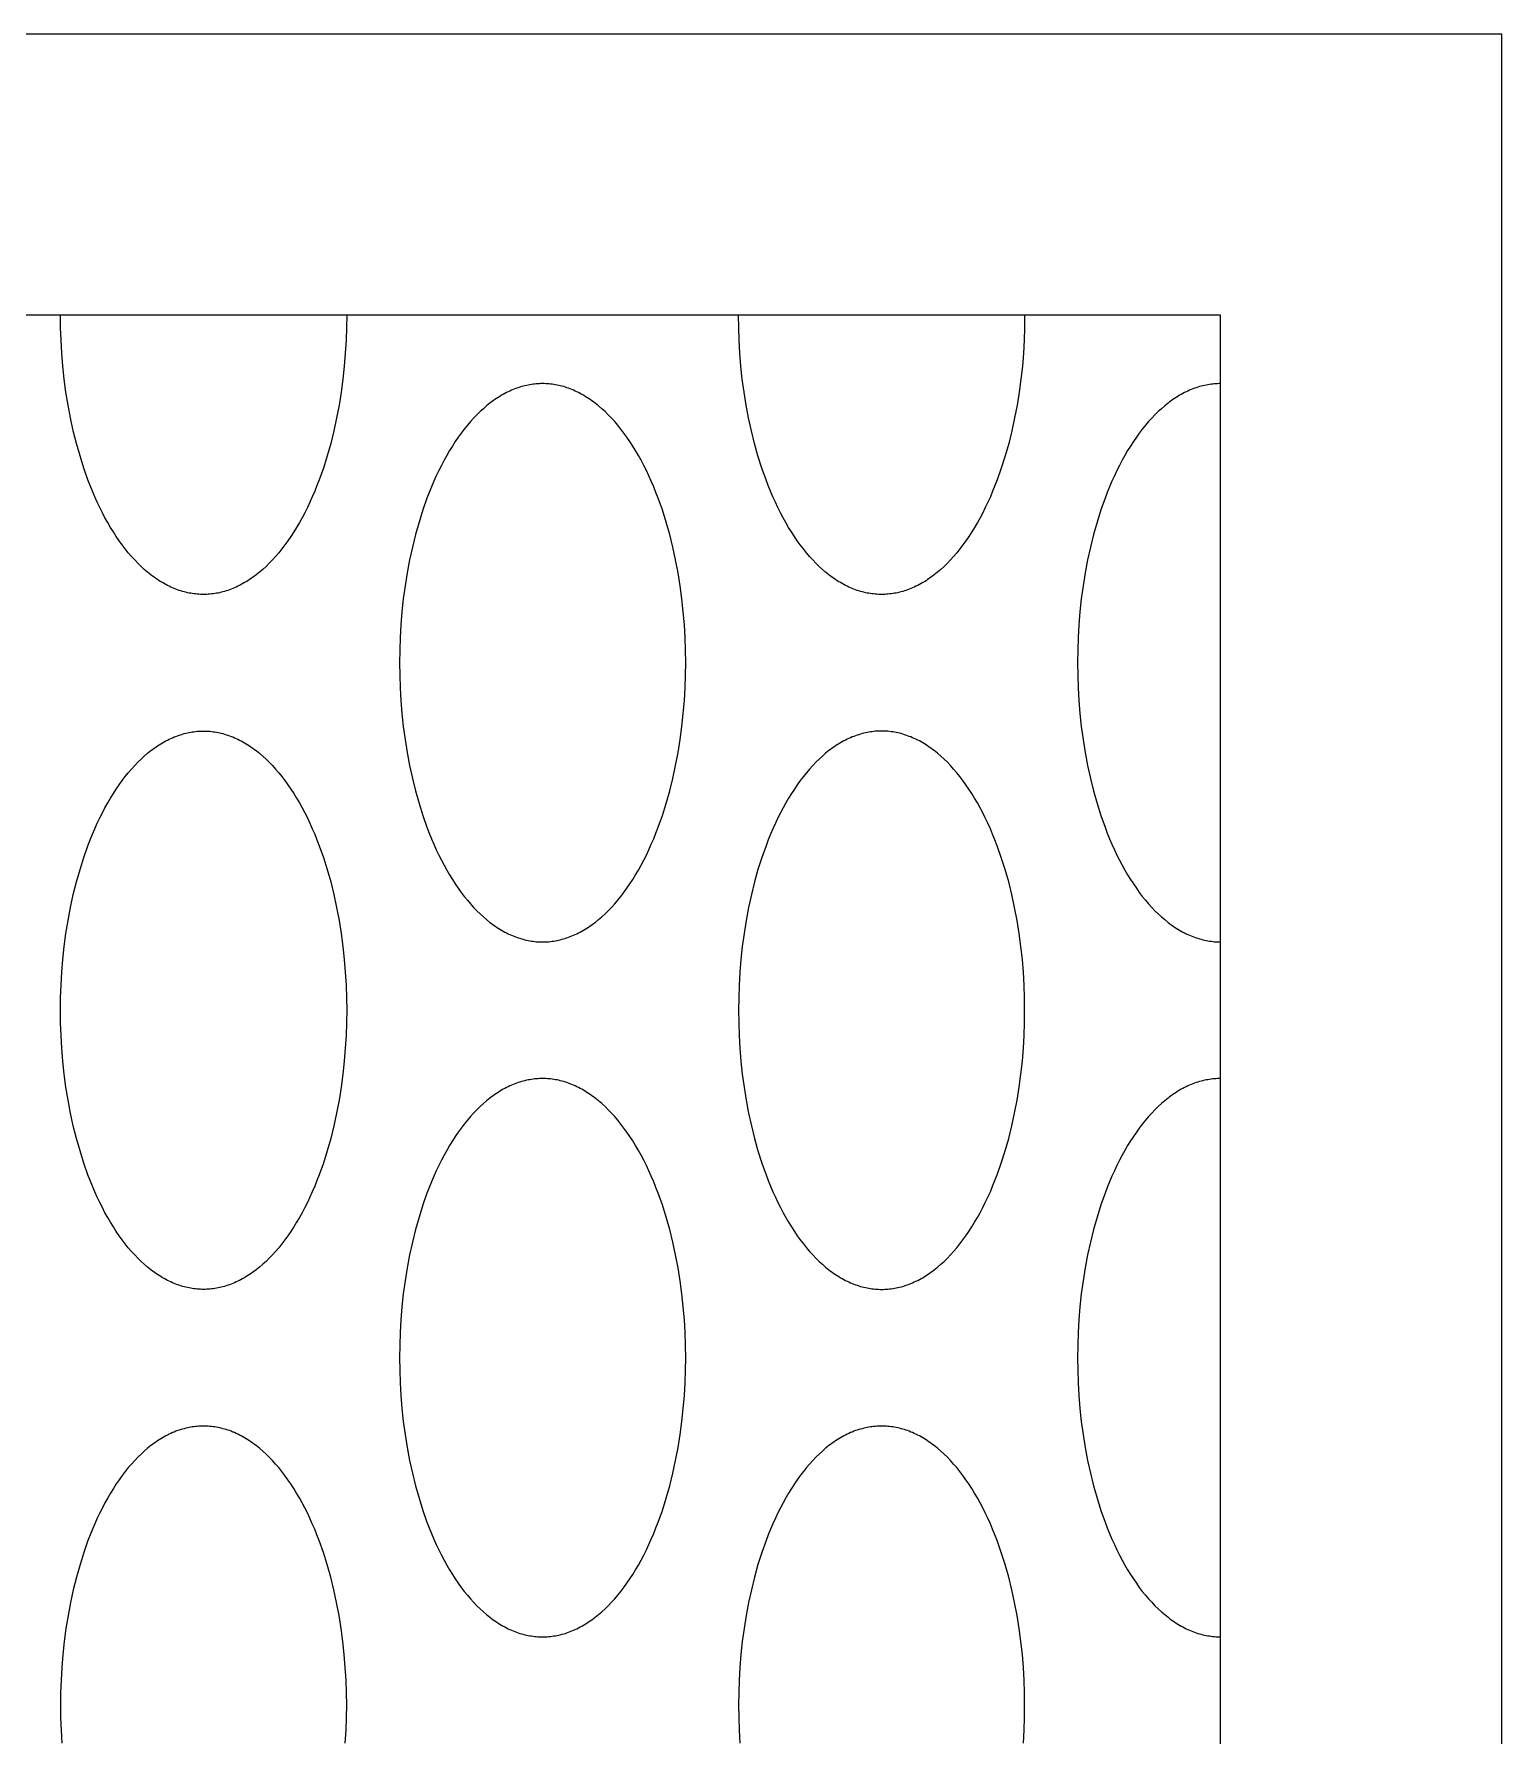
# Model space of a CAD drawing. Extents: x 958 to 1271, y 731 to 1450.
# Drawn here: x 1131 to 1271.4, y 1287.2 to 1450 of the extents above; entities that cross this region are included whole.
import ezdxf

# ---------------------------------------------------------------- set-up
doc = ezdxf.new("R2010")
doc.units = 0
doc.layers.add('LAYER_05', color=5, linetype='CONTINUOUS')

msp = doc.modelspace()

# ---------------------------------------------------------------- linework, layer by layer
at = {"layer": 'LAYER_05'}
for points in [[(958.2, 731.46), (1271.35, 731.46), (1271.35, 1449.98), (958.2, 1449.98)], [(985.1, 758.36), (1244.45, 758.36), (1244.45, 1423.08), (985.1, 1423.08)], [(1179.61, 1416.55), (1179.46, 1416.55), (1179.31, 1416.54), (1179.16, 1416.53), (1179, 1416.52), (1178.85, 1416.51), (1178.7, 1416.49), (1178.54, 1416.47), (1178.38, 1416.44), (1178.23, 1416.41), (1178.07, 1416.38), (1177.91, 1416.34), (1177.76, 1416.3), (1177.6, 1416.26), (1177.44, 1416.21), (1177.28, 1416.16), (1177.12, 1416.1), (1176.97, 1416.04), (1176.81, 1415.98), (1176.65, 1415.91), (1176.49, 1415.84), (1176.33, 1415.77), (1176.17, 1415.69), (1176.01, 1415.61), (1175.85, 1415.52), (1175.69, 1415.43), (1175.53, 1415.33), (1175.37, 1415.23), (1175.21, 1415.13), (1175.05, 1415.02), (1174.89, 1414.91), (1174.74, 1414.79), (1174.58, 1414.67), (1174.26, 1414.42), (1173.95, 1414.15), (1173.64, 1413.87), (1173.33, 1413.57), (1173.02, 1413.25), (1172.72, 1412.91), (1172.42, 1412.56), (1172.13, 1412.2), (1171.84, 1411.82), (1171.55, 1411.42), (1171.27, 1411.01), (1170.99, 1410.58), (1170.72, 1410.14), (1170.45, 1409.68), (1170.19, 1409.21), (1169.94, 1408.73), (1169.69, 1408.23), (1169.45, 1407.73), (1169.22, 1407.21), (1168.99, 1406.68), (1168.77, 1406.14), (1168.56, 1405.59), (1168.16, 1404.46), (1167.8, 1403.3), (1167.46, 1402.11), (1167.16, 1400.9), (1166.89, 1399.68), (1166.66, 1398.44), (1166.46, 1397.2), (1166.29, 1395.95), (1166.16, 1394.71), (1166.06, 1393.47), (1165.99, 1392.25), (1165.95, 1391.04), (1165.93, 1389.85), (1165.95, 1388.66), (1165.99, 1387.45), (1166.06, 1386.23), (1166.16, 1384.99), (1166.29, 1383.75), (1166.46, 1382.5), (1166.66, 1381.26), (1166.89, 1380.02), (1167.16, 1378.79), (1167.46, 1377.59), (1167.8, 1376.4), (1168.16, 1375.24), (1168.56, 1374.11), (1168.77, 1373.56), (1168.99, 1373.02), (1169.22, 1372.49), (1169.45, 1371.97), (1169.69, 1371.46), (1169.94, 1370.97), (1170.19, 1370.49), (1170.45, 1370.02), (1170.72, 1369.56), (1170.99, 1369.12), (1171.27, 1368.69), (1171.55, 1368.28), (1171.84, 1367.88), (1172.13, 1367.5), (1172.42, 1367.13), (1172.72, 1366.78), (1173.02, 1366.45), (1173.33, 1366.13), (1173.64, 1365.83), (1173.95, 1365.54), (1174.26, 1365.28), (1174.58, 1365.02), (1174.74, 1364.9), (1174.89, 1364.79), (1175.05, 1364.68), (1175.21, 1364.57), (1175.37, 1364.46), (1175.53, 1364.37), (1175.69, 1364.27), (1175.85, 1364.18), (1176.01, 1364.09), (1176.17, 1364.01), (1176.33, 1363.93), (1176.49, 1363.85), (1176.65, 1363.78), (1176.81, 1363.72), (1176.97, 1363.65), (1177.12, 1363.59), (1177.28, 1363.54), (1177.44, 1363.49), (1177.6, 1363.44), (1177.76, 1363.4), (1177.91, 1363.36), (1178.07, 1363.32), (1178.23, 1363.29), (1178.38, 1363.26), (1178.54, 1363.23), (1178.7, 1363.21), (1178.85, 1363.19), (1179, 1363.17), (1179.16, 1363.16), (1179.31, 1363.15), (1179.46, 1363.15), (1179.61, 1363.15), (1179.77, 1363.15), (1179.92, 1363.15), (1180.07, 1363.16), (1180.22, 1363.17), (1180.38, 1363.19), (1180.53, 1363.21), (1180.69, 1363.23), (1180.84, 1363.26), (1181, 1363.29), (1181.16, 1363.32), (1181.31, 1363.36), (1181.47, 1363.4), (1181.63, 1363.44), (1181.79, 1363.49), (1181.94, 1363.54), (1182.1, 1363.59), (1182.26, 1363.65), (1182.42, 1363.72), (1182.58, 1363.78), (1182.74, 1363.85), (1182.9, 1363.93), (1183.06, 1364.01), (1183.22, 1364.09), (1183.38, 1364.18), (1183.54, 1364.27), (1183.7, 1364.37), (1183.86, 1364.46), (1184.02, 1364.57), (1184.17, 1364.68), (1184.33, 1364.79), (1184.49, 1364.9), (1184.65, 1365.02), (1184.96, 1365.28), (1185.28, 1365.54), (1185.59, 1365.83), (1185.9, 1366.13), (1186.2, 1366.45), (1186.51, 1366.78), (1186.81, 1367.13), (1187.1, 1367.5), (1187.39, 1367.88), (1187.68, 1368.28), (1187.96, 1368.69), (1188.24, 1369.12), (1188.51, 1369.56), (1188.77, 1370.02), (1189.03, 1370.49), (1189.29, 1370.97), (1189.54, 1371.46), (1189.78, 1371.97), (1190.01, 1372.49), (1190.24, 1373.02), (1190.45, 1373.56), (1190.67, 1374.11), (1191.07, 1375.24), (1191.43, 1376.4), (1191.77, 1377.59), (1192.07, 1378.79), (1192.33, 1380.02), (1192.57, 1381.26), (1192.77, 1382.5), (1192.93, 1383.75), (1193.07, 1384.99), (1193.17, 1386.23), (1193.24, 1387.45), (1193.28, 1388.66), (1193.3, 1389.85), (1193.28, 1391.04), (1193.24, 1392.25), (1193.17, 1393.47), (1193.07, 1394.71), (1192.93, 1395.95), (1192.77, 1397.2), (1192.57, 1398.44), (1192.33, 1399.68), (1192.07, 1400.9), (1191.77, 1402.11), (1191.43, 1403.3), (1191.07, 1404.46), (1190.67, 1405.59), (1190.45, 1406.14), (1190.24, 1406.68), (1190.01, 1407.21), (1189.78, 1407.73), (1189.54, 1408.23), (1189.29, 1408.73), (1189.03, 1409.21), (1188.77, 1409.68), (1188.51, 1410.14), (1188.24, 1410.58), (1187.96, 1411.01), (1187.68, 1411.42), (1187.39, 1411.82), (1187.1, 1412.2), (1186.81, 1412.56), (1186.51, 1412.91), (1186.2, 1413.25), (1185.9, 1413.57), (1185.59, 1413.87), (1185.28, 1414.15), (1184.96, 1414.42), (1184.65, 1414.67), (1184.49, 1414.79), (1184.33, 1414.91), (1184.17, 1415.02), (1184.02, 1415.13), (1183.86, 1415.23), (1183.7, 1415.33), (1183.54, 1415.43), (1183.38, 1415.52), (1183.22, 1415.61), (1183.06, 1415.69), (1182.9, 1415.77), (1182.74, 1415.84), (1182.58, 1415.91), (1182.42, 1415.98), (1182.26, 1416.04), (1182.1, 1416.1), (1181.94, 1416.16), (1181.79, 1416.21), (1181.63, 1416.26), (1181.47, 1416.3), (1181.31, 1416.34), (1181.16, 1416.38), (1181, 1416.41), (1180.84, 1416.44), (1180.69, 1416.47), (1180.53, 1416.49), (1180.38, 1416.51), (1180.22, 1416.52), (1180.07, 1416.53), (1179.92, 1416.54), (1179.77, 1416.55)], [(1133.51, 1356.61), (1133.53, 1357.8), (1133.57, 1359.01), (1133.64, 1360.24), (1133.74, 1361.47), (1133.88, 1362.71), (1134.04, 1363.96), (1134.24, 1365.2), (1134.47, 1366.44), (1134.74, 1367.67), (1135.04, 1368.88), (1135.38, 1370.06), (1135.74, 1371.22), (1136.14, 1372.35), (1136.35, 1372.9), (1136.57, 1373.44), (1136.8, 1373.97), (1137.03, 1374.49), (1137.27, 1375), (1137.52, 1375.49), (1137.77, 1375.98), (1138.03, 1376.44), (1138.3, 1376.9), (1138.57, 1377.34), (1138.85, 1377.77), (1139.13, 1378.18), (1139.42, 1378.58), (1139.71, 1378.96), (1140, 1379.33), (1140.3, 1379.68), (1140.61, 1380.01), (1140.91, 1380.33), (1141.22, 1380.63), (1141.53, 1380.92), (1141.84, 1381.19), (1142.16, 1381.44), (1142.32, 1381.56), (1142.48, 1381.67), (1142.63, 1381.79), (1142.79, 1381.89), (1142.95, 1382), (1143.11, 1382.1), (1143.27, 1382.19), (1143.43, 1382.28), (1143.59, 1382.37), (1143.75, 1382.45), (1143.91, 1382.53), (1144.07, 1382.61), (1144.23, 1382.68), (1144.39, 1382.75), (1144.55, 1382.81), (1144.71, 1382.87), (1144.86, 1382.92), (1145.02, 1382.97), (1145.18, 1383.02), (1145.34, 1383.07), (1145.5, 1383.11), (1145.65, 1383.14), (1145.81, 1383.18), (1145.97, 1383.21), (1146.12, 1383.23), (1146.28, 1383.25), (1146.43, 1383.27), (1146.59, 1383.29), (1146.74, 1383.3), (1146.89, 1383.31), (1147.04, 1383.31), (1147.2, 1383.31), (1147.35, 1383.31), (1147.5, 1383.31), (1147.65, 1383.3), (1147.81, 1383.29), (1147.96, 1383.27), (1148.11, 1383.25), (1148.27, 1383.23), (1148.42, 1383.21), (1148.58, 1383.18), (1148.74, 1383.14), (1148.89, 1383.11), (1149.05, 1383.07), (1149.21, 1383.02), (1149.37, 1382.97), (1149.53, 1382.92), (1149.68, 1382.87), (1149.84, 1382.81), (1150, 1382.75), (1150.16, 1382.68), (1150.32, 1382.61), (1150.48, 1382.53), (1150.64, 1382.45), (1150.8, 1382.37), (1150.96, 1382.28), (1151.12, 1382.19), (1151.28, 1382.1), (1151.44, 1382), (1151.6, 1381.89), (1151.76, 1381.79), (1151.91, 1381.67), (1152.07, 1381.56), (1152.23, 1381.44), (1152.55, 1381.19), (1152.86, 1380.92), (1153.17, 1380.63), (1153.48, 1380.33), (1153.78, 1380.01), (1154.09, 1379.68), (1154.39, 1379.33), (1154.68, 1378.96), (1154.97, 1378.58), (1155.26, 1378.18), (1155.54, 1377.77), (1155.82, 1377.34), (1156.09, 1376.9), (1156.36, 1376.44), (1156.62, 1375.98), (1156.87, 1375.49), (1157.12, 1375), (1157.36, 1374.49), (1157.59, 1373.97), (1157.82, 1373.44), (1158.04, 1372.9), (1158.25, 1372.35), (1158.65, 1371.22), (1159.01, 1370.06), (1159.35, 1368.88), (1159.65, 1367.67), (1159.92, 1366.44), (1160.15, 1365.2), (1160.35, 1363.96), (1160.51, 1362.71), (1160.65, 1361.47), (1160.75, 1360.24), (1160.82, 1359.01), (1160.86, 1357.8), (1160.88, 1356.61), (1160.86, 1355.42), (1160.82, 1354.21), (1160.75, 1352.99), (1160.65, 1351.75), (1160.51, 1350.51), (1160.35, 1349.27), (1160.15, 1348.02), (1159.92, 1346.78), (1159.65, 1345.56), (1159.35, 1344.35), (1159.01, 1343.16), (1158.65, 1342), (1158.25, 1340.87), (1158.04, 1340.32), (1157.82, 1339.78), (1157.59, 1339.25), (1157.36, 1338.73), (1157.12, 1338.23), (1156.87, 1337.73), (1156.62, 1337.25), (1156.36, 1336.78), (1156.09, 1336.33), (1155.82, 1335.88), (1155.54, 1335.46), (1155.26, 1335.04), (1154.97, 1334.65), (1154.68, 1334.26), (1154.39, 1333.9), (1154.09, 1333.55), (1153.78, 1333.21), (1153.48, 1332.9), (1153.17, 1332.59), (1152.86, 1332.31), (1152.55, 1332.04), (1152.23, 1331.79), (1152.07, 1331.67), (1151.91, 1331.55), (1151.76, 1331.44), (1151.6, 1331.33), (1151.44, 1331.23), (1151.28, 1331.13), (1151.12, 1331.03), (1150.96, 1330.94), (1150.8, 1330.86), (1150.64, 1330.77), (1150.48, 1330.69), (1150.32, 1330.62), (1150.16, 1330.55), (1150, 1330.48), (1149.84, 1330.42), (1149.68, 1330.36), (1149.53, 1330.3), (1149.37, 1330.25), (1149.21, 1330.2), (1149.05, 1330.16), (1148.89, 1330.12), (1148.74, 1330.08), (1148.58, 1330.05), (1148.42, 1330.02), (1148.27, 1329.99), (1148.11, 1329.97), (1147.96, 1329.95), (1147.81, 1329.94), (1147.65, 1329.93), (1147.5, 1329.92), (1147.35, 1329.91), (1147.2, 1329.91), (1147.04, 1329.91), (1146.89, 1329.92), (1146.74, 1329.93), (1146.59, 1329.94), (1146.43, 1329.95), (1146.28, 1329.97), (1146.12, 1329.99), (1145.97, 1330.02), (1145.81, 1330.05), (1145.65, 1330.08), (1145.5, 1330.12), (1145.34, 1330.16), (1145.18, 1330.2), (1145.02, 1330.25), (1144.86, 1330.3), (1144.71, 1330.36), (1144.55, 1330.42), (1144.39, 1330.48), (1144.23, 1330.55), (1144.07, 1330.62), (1143.91, 1330.69), (1143.75, 1330.77), (1143.59, 1330.86), (1143.43, 1330.94), (1143.27, 1331.03), (1143.11, 1331.13), (1142.95, 1331.23), (1142.79, 1331.33), (1142.63, 1331.44), (1142.48, 1331.55), (1142.32, 1331.67), (1142.16, 1331.79), (1141.84, 1332.04), (1141.53, 1332.31), (1141.22, 1332.59), (1140.91, 1332.9), (1140.61, 1333.21), (1140.3, 1333.55), (1140, 1333.9), (1139.71, 1334.26), (1139.42, 1334.65), (1139.13, 1335.04), (1138.85, 1335.46), (1138.57, 1335.88), (1138.3, 1336.33), (1138.03, 1336.78), (1137.77, 1337.25), (1137.52, 1337.73), (1137.27, 1338.23), (1137.03, 1338.73), (1136.8, 1339.25), (1136.57, 1339.78), (1136.35, 1340.32), (1136.14, 1340.87), (1135.74, 1342), (1135.38, 1343.16), (1135.04, 1344.35), (1134.74, 1345.56), (1134.47, 1346.78), (1134.24, 1348.02), (1134.04, 1349.27), (1133.88, 1350.51), (1133.74, 1351.75), (1133.64, 1352.99), (1133.57, 1354.21), (1133.53, 1355.42)], [(1225.71, 1356.61), (1225.7, 1357.8), (1225.66, 1359.01), (1225.59, 1360.24), (1225.49, 1361.47), (1225.35, 1362.71), (1225.19, 1363.96), (1224.99, 1365.2), (1224.75, 1366.44), (1224.49, 1367.67), (1224.19, 1368.88), (1223.85, 1370.06), (1223.48, 1371.22), (1223.08, 1372.35), (1222.87, 1372.9), (1222.65, 1373.44), (1222.43, 1373.97), (1222.19, 1374.49), (1221.95, 1375), (1221.71, 1375.49), (1221.45, 1375.98), (1221.19, 1376.44), (1220.93, 1376.9), (1220.66, 1377.34), (1220.38, 1377.77), (1220.1, 1378.18), (1219.81, 1378.58), (1219.52, 1378.96), (1219.22, 1379.33), (1218.92, 1379.68), (1218.62, 1380.01), (1218.32, 1380.33), (1218.01, 1380.63), (1217.7, 1380.92), (1217.38, 1381.19), (1217.07, 1381.44), (1216.91, 1381.56), (1216.75, 1381.67), (1216.59, 1381.79), (1216.43, 1381.89), (1216.28, 1382), (1216.12, 1382.1), (1215.96, 1382.19), (1215.8, 1382.28), (1215.64, 1382.37), (1215.48, 1382.45), (1215.32, 1382.53), (1215.16, 1382.61), (1215, 1382.68), (1214.84, 1382.75), (1214.68, 1382.81), (1214.52, 1382.87), (1214.36, 1382.92), (1214.21, 1382.97), (1214.05, 1383.02), (1213.89, 1383.07), (1213.73, 1383.11), (1213.57, 1383.14), (1213.42, 1383.18), (1213.26, 1383.21), (1213.11, 1383.23), (1212.95, 1383.25), (1212.8, 1383.27), (1212.64, 1383.29), (1212.49, 1383.3), (1212.34, 1383.31), (1212.18, 1383.31), (1212.03, 1383.31), (1211.88, 1383.31), (1211.73, 1383.31), (1211.58, 1383.3), (1211.42, 1383.29), (1211.27, 1383.27), (1211.11, 1383.25), (1210.96, 1383.23), (1210.8, 1383.21), (1210.65, 1383.18), (1210.49, 1383.14), (1210.33, 1383.11), (1210.18, 1383.07), (1210.02, 1383.02), (1209.86, 1382.97), (1209.7, 1382.92), (1209.54, 1382.87), (1209.38, 1382.81), (1209.23, 1382.75), (1209.07, 1382.68), (1208.91, 1382.61), (1208.75, 1382.53), (1208.59, 1382.45), (1208.43, 1382.37), (1208.27, 1382.28), (1208.11, 1382.19), (1207.95, 1382.1), (1207.79, 1382), (1207.63, 1381.89), (1207.47, 1381.79), (1207.31, 1381.67), (1207.15, 1381.56), (1207, 1381.44), (1206.68, 1381.19), (1206.37, 1380.92), (1206.06, 1380.63), (1205.75, 1380.33), (1205.44, 1380.01), (1205.14, 1379.68), (1204.84, 1379.33), (1204.55, 1378.96), (1204.26, 1378.58), (1203.97, 1378.18), (1203.69, 1377.77), (1203.41, 1377.34), (1203.14, 1376.9), (1202.87, 1376.44), (1202.61, 1375.98), (1202.36, 1375.49), (1202.11, 1375), (1201.87, 1374.49), (1201.64, 1373.97), (1201.41, 1373.44), (1201.19, 1372.9), (1200.98, 1372.35), (1200.58, 1371.22), (1200.21, 1370.06), (1199.88, 1368.88), (1199.58, 1367.67), (1199.31, 1366.44), (1199.08, 1365.2), (1198.88, 1363.96), (1198.71, 1362.71), (1198.58, 1361.47), (1198.48, 1360.24), (1198.41, 1359.01), (1198.37, 1357.8), (1198.35, 1356.61), (1198.37, 1355.42), (1198.41, 1354.21), (1198.48, 1352.99), (1198.58, 1351.75), (1198.71, 1350.51), (1198.88, 1349.27), (1199.08, 1348.02), (1199.31, 1346.78), (1199.58, 1345.56), (1199.88, 1344.35), (1200.21, 1343.16), (1200.58, 1342), (1200.98, 1340.87), (1201.19, 1340.32), (1201.41, 1339.78), (1201.64, 1339.25), (1201.87, 1338.73), (1202.11, 1338.23), (1202.36, 1337.73), (1202.61, 1337.25), (1202.87, 1336.78), (1203.14, 1336.33), (1203.41, 1335.88), (1203.69, 1335.46), (1203.97, 1335.04), (1204.26, 1334.65), (1204.55, 1334.26), (1204.84, 1333.9), (1205.14, 1333.55), (1205.44, 1333.21), (1205.75, 1332.9), (1206.06, 1332.59), (1206.37, 1332.31), (1206.68, 1332.04), (1207, 1331.79), (1207.15, 1331.67), (1207.31, 1331.55), (1207.47, 1331.44), (1207.63, 1331.33), (1207.79, 1331.23), (1207.95, 1331.13), (1208.11, 1331.03), (1208.27, 1330.94), (1208.43, 1330.86), (1208.59, 1330.77), (1208.75, 1330.69), (1208.91, 1330.62), (1209.07, 1330.55), (1209.23, 1330.48), (1209.38, 1330.42), (1209.54, 1330.36), (1209.7, 1330.3), (1209.86, 1330.25), (1210.02, 1330.2), (1210.18, 1330.16), (1210.33, 1330.12), (1210.49, 1330.08), (1210.65, 1330.05), (1210.8, 1330.02), (1210.96, 1329.99), (1211.11, 1329.97), (1211.27, 1329.95), (1211.42, 1329.94), (1211.58, 1329.93), (1211.73, 1329.92), (1211.88, 1329.91), (1212.03, 1329.91), (1212.18, 1329.91), (1212.34, 1329.92), (1212.49, 1329.93), (1212.64, 1329.94), (1212.8, 1329.95), (1212.95, 1329.97), (1213.11, 1329.99), (1213.26, 1330.02), (1213.42, 1330.05), (1213.57, 1330.08), (1213.73, 1330.12), (1213.89, 1330.16), (1214.05, 1330.2), (1214.21, 1330.25), (1214.36, 1330.3), (1214.52, 1330.36), (1214.68, 1330.42), (1214.84, 1330.48), (1215, 1330.55), (1215.16, 1330.62), (1215.32, 1330.69), (1215.48, 1330.77), (1215.64, 1330.86), (1215.8, 1330.94), (1215.96, 1331.03), (1216.12, 1331.13), (1216.28, 1331.23), (1216.43, 1331.33), (1216.59, 1331.44), (1216.75, 1331.55), (1216.91, 1331.67), (1217.07, 1331.79), (1217.38, 1332.04), (1217.7, 1332.31), (1218.01, 1332.59), (1218.32, 1332.9), (1218.62, 1333.21), (1218.92, 1333.55), (1219.22, 1333.9), (1219.52, 1334.26), (1219.81, 1334.65), (1220.1, 1335.04), (1220.38, 1335.46), (1220.66, 1335.88), (1220.93, 1336.33), (1221.19, 1336.78), (1221.45, 1337.25), (1221.71, 1337.73), (1221.95, 1338.23), (1222.19, 1338.73), (1222.43, 1339.25), (1222.65, 1339.78), (1222.87, 1340.32), (1223.08, 1340.87), (1223.48, 1342), (1223.85, 1343.16), (1224.19, 1344.35), (1224.49, 1345.56), (1224.75, 1346.78), (1224.99, 1348.02), (1225.19, 1349.27), (1225.35, 1350.51), (1225.49, 1351.75), (1225.59, 1352.99), (1225.66, 1354.21), (1225.7, 1355.42)], [(1179.61, 1350.08), (1179.46, 1350.08), (1179.31, 1350.07), (1179.16, 1350.06), (1179, 1350.05), (1178.85, 1350.04), (1178.7, 1350.02), (1178.54, 1349.99), (1178.38, 1349.97), (1178.23, 1349.94), (1178.07, 1349.91), (1177.91, 1349.87), (1177.76, 1349.83), (1177.6, 1349.79), (1177.44, 1349.74), (1177.28, 1349.69), (1177.12, 1349.63), (1176.97, 1349.57), (1176.81, 1349.51), (1176.65, 1349.44), (1176.49, 1349.37), (1176.33, 1349.3), (1176.17, 1349.22), (1176.01, 1349.13), (1175.85, 1349.05), (1175.69, 1348.96), (1175.53, 1348.86), (1175.37, 1348.76), (1175.21, 1348.66), (1175.05, 1348.55), (1174.89, 1348.44), (1174.74, 1348.32), (1174.58, 1348.2), (1174.26, 1347.95), (1173.95, 1347.68), (1173.64, 1347.4), (1173.33, 1347.09), (1173.02, 1346.78), (1172.72, 1346.44), (1172.42, 1346.09), (1172.13, 1345.73), (1171.84, 1345.34), (1171.55, 1344.95), (1171.27, 1344.53), (1170.99, 1344.11), (1170.72, 1343.66), (1170.45, 1343.21), (1170.19, 1342.74), (1169.94, 1342.26), (1169.69, 1341.76), (1169.45, 1341.25), (1169.22, 1340.74), (1168.99, 1340.21), (1168.77, 1339.67), (1168.56, 1339.12), (1168.16, 1337.99), (1167.8, 1336.83), (1167.46, 1335.64), (1167.16, 1334.43), (1166.89, 1333.21), (1166.66, 1331.97), (1166.46, 1330.72), (1166.29, 1329.48), (1166.16, 1328.24), (1166.06, 1327), (1165.99, 1325.78), (1165.95, 1324.57), (1165.93, 1323.38), (1165.95, 1322.19), (1165.99, 1320.98), (1166.06, 1319.75), (1166.16, 1318.52), (1166.29, 1317.28), (1166.46, 1316.03), (1166.66, 1314.79), (1166.89, 1313.55), (1167.16, 1312.32), (1167.46, 1311.11), (1167.8, 1309.93), (1168.16, 1308.77), (1168.56, 1307.64), (1168.77, 1307.09), (1168.99, 1306.55), (1169.22, 1306.02), (1169.45, 1305.5), (1169.69, 1304.99), (1169.94, 1304.5), (1170.19, 1304.01), (1170.45, 1303.55), (1170.72, 1303.09), (1170.99, 1302.65), (1171.27, 1302.22), (1171.55, 1301.81), (1171.84, 1301.41), (1172.13, 1301.03), (1172.42, 1300.66), (1172.72, 1300.31), (1173.02, 1299.98), (1173.33, 1299.66), (1173.64, 1299.36), (1173.95, 1299.07), (1174.26, 1298.8), (1174.58, 1298.55), (1174.74, 1298.43), (1174.89, 1298.32), (1175.05, 1298.2), (1175.21, 1298.1), (1175.37, 1297.99), (1175.53, 1297.89), (1175.69, 1297.8), (1175.85, 1297.71), (1176.01, 1297.62), (1176.17, 1297.54), (1176.33, 1297.46), (1176.49, 1297.38), (1176.65, 1297.31), (1176.81, 1297.24), (1176.97, 1297.18), (1177.12, 1297.12), (1177.28, 1297.07), (1177.44, 1297.01), (1177.6, 1296.97), (1177.76, 1296.92), (1177.91, 1296.88), (1178.07, 1296.85), (1178.23, 1296.81), (1178.38, 1296.78), (1178.54, 1296.76), (1178.7, 1296.74), (1178.85, 1296.72), (1179, 1296.7), (1179.16, 1296.69), (1179.31, 1296.68), (1179.46, 1296.68), (1179.61, 1296.68), (1179.77, 1296.68), (1179.92, 1296.68), (1180.07, 1296.69), (1180.22, 1296.7), (1180.38, 1296.72), (1180.53, 1296.74), (1180.69, 1296.76), (1180.84, 1296.78), (1181, 1296.81), (1181.16, 1296.85), (1181.31, 1296.88), (1181.47, 1296.92), (1181.63, 1296.97), (1181.79, 1297.01), (1181.94, 1297.07), (1182.1, 1297.12), (1182.26, 1297.18), (1182.42, 1297.24), (1182.58, 1297.31), (1182.74, 1297.38), (1182.9, 1297.46), (1183.06, 1297.54), (1183.22, 1297.62), (1183.38, 1297.71), (1183.54, 1297.8), (1183.7, 1297.89), (1183.86, 1297.99), (1184.02, 1298.1), (1184.17, 1298.2), (1184.33, 1298.32), (1184.49, 1298.43), (1184.65, 1298.55), (1184.96, 1298.8), (1185.28, 1299.07), (1185.59, 1299.36), (1185.9, 1299.66), (1186.2, 1299.98), (1186.51, 1300.31), (1186.81, 1300.66), (1187.1, 1301.03), (1187.39, 1301.41), (1187.68, 1301.81), (1187.96, 1302.22), (1188.24, 1302.65), (1188.51, 1303.09), (1188.77, 1303.55), (1189.03, 1304.01), (1189.29, 1304.5), (1189.54, 1304.99), (1189.78, 1305.5), (1190.01, 1306.02), (1190.24, 1306.55), (1190.45, 1307.09), (1190.67, 1307.64), (1191.07, 1308.77), (1191.43, 1309.93), (1191.77, 1311.11), (1192.07, 1312.32), (1192.33, 1313.55), (1192.57, 1314.79), (1192.77, 1316.03), (1192.93, 1317.28), (1193.07, 1318.52), (1193.17, 1319.75), (1193.24, 1320.98), (1193.28, 1322.19), (1193.3, 1323.38), (1193.28, 1324.57), (1193.24, 1325.78), (1193.17, 1327), (1193.07, 1328.24), (1192.93, 1329.48), (1192.77, 1330.72), (1192.57, 1331.97), (1192.33, 1333.21), (1192.07, 1334.43), (1191.77, 1335.64), (1191.43, 1336.83), (1191.07, 1337.99), (1190.67, 1339.12), (1190.45, 1339.67), (1190.24, 1340.21), (1190.01, 1340.74), (1189.78, 1341.25), (1189.54, 1341.76), (1189.29, 1342.26), (1189.03, 1342.74), (1188.77, 1343.21), (1188.51, 1343.66), (1188.24, 1344.11), (1187.96, 1344.53), (1187.68, 1344.95), (1187.39, 1345.34), (1187.1, 1345.73), (1186.81, 1346.09), (1186.51, 1346.44), (1186.2, 1346.78), (1185.9, 1347.09), (1185.59, 1347.4), (1185.28, 1347.68), (1184.96, 1347.95), (1184.65, 1348.2), (1184.49, 1348.32), (1184.33, 1348.44), (1184.17, 1348.55), (1184.02, 1348.66), (1183.86, 1348.76), (1183.7, 1348.86), (1183.54, 1348.96), (1183.38, 1349.05), (1183.22, 1349.13), (1183.06, 1349.22), (1182.9, 1349.3), (1182.74, 1349.37), (1182.58, 1349.44), (1182.42, 1349.51), (1182.26, 1349.57), (1182.1, 1349.63), (1181.94, 1349.69), (1181.79, 1349.74), (1181.63, 1349.79), (1181.47, 1349.83), (1181.31, 1349.87), (1181.16, 1349.91), (1181, 1349.94), (1180.84, 1349.97), (1180.69, 1349.99), (1180.53, 1350.02), (1180.38, 1350.04), (1180.22, 1350.05), (1180.07, 1350.06), (1179.92, 1350.07), (1179.77, 1350.08)]]:
    msp.add_lwpolyline(points, close=True, dxfattribs=at)
for points in [[(1160.88, 1423.08), (1160.86, 1421.89), (1160.82, 1420.69), (1160.75, 1419.46), (1160.65, 1418.23), (1160.51, 1416.98), (1160.35, 1415.74), (1160.15, 1414.49), (1159.92, 1413.26), (1159.65, 1412.03), (1159.35, 1410.82), (1159.01, 1409.63), (1158.65, 1408.47), (1158.25, 1407.35), (1158.04, 1406.8), (1157.82, 1406.26), (1157.59, 1405.73), (1157.36, 1405.21), (1157.12, 1404.7), (1156.87, 1404.2), (1156.62, 1403.72), (1156.36, 1403.25), (1156.09, 1402.8), (1155.82, 1402.36), (1155.54, 1401.93), (1155.26, 1401.52), (1154.97, 1401.12), (1154.68, 1400.74), (1154.39, 1400.37), (1154.09, 1400.02), (1153.78, 1399.69), (1153.48, 1399.37), (1153.17, 1399.07), (1152.86, 1398.78), (1152.55, 1398.51), (1152.23, 1398.26), (1152.07, 1398.14), (1151.91, 1398.02), (1151.76, 1397.91), (1151.6, 1397.8), (1151.44, 1397.7), (1151.28, 1397.6), (1151.12, 1397.51), (1150.96, 1397.42), (1150.8, 1397.33), (1150.64, 1397.24), (1150.48, 1397.17), (1150.32, 1397.09), (1150.16, 1397.02), (1150, 1396.95), (1149.84, 1396.89), (1149.68, 1396.83), (1149.53, 1396.77), (1149.37, 1396.72), (1149.21, 1396.68), (1149.05, 1396.63), (1148.89, 1396.59), (1148.74, 1396.55), (1148.58, 1396.52), (1148.42, 1396.49), (1148.27, 1396.47), (1148.11, 1396.44), (1147.96, 1396.43), (1147.81, 1396.41), (1147.65, 1396.4), (1147.5, 1396.39), (1147.35, 1396.39), (1147.2, 1396.38), (1147.04, 1396.39), (1146.89, 1396.39), (1146.74, 1396.4), (1146.59, 1396.41), (1146.43, 1396.43), (1146.28, 1396.44), (1146.12, 1396.47), (1145.97, 1396.49), (1145.81, 1396.52), (1145.65, 1396.55), (1145.5, 1396.59), (1145.34, 1396.63), (1145.18, 1396.68), (1145.02, 1396.72), (1144.86, 1396.77), (1144.71, 1396.83), (1144.55, 1396.89), (1144.39, 1396.95), (1144.23, 1397.02), (1144.07, 1397.09), (1143.91, 1397.17), (1143.75, 1397.24), (1143.59, 1397.33), (1143.43, 1397.42), (1143.27, 1397.51), (1143.11, 1397.6), (1142.95, 1397.7), (1142.79, 1397.8), (1142.63, 1397.91), (1142.48, 1398.02), (1142.32, 1398.14), (1142.16, 1398.26), (1141.84, 1398.51), (1141.53, 1398.78), (1141.22, 1399.07), (1140.91, 1399.37), (1140.61, 1399.69), (1140.3, 1400.02), (1140, 1400.37), (1139.71, 1400.74), (1139.42, 1401.12), (1139.13, 1401.52), (1138.85, 1401.93), (1138.57, 1402.36), (1138.3, 1402.8), (1138.03, 1403.25), (1137.77, 1403.72), (1137.52, 1404.2), (1137.27, 1404.7), (1137.03, 1405.21), (1136.8, 1405.73), (1136.57, 1406.26), (1136.35, 1406.8), (1136.14, 1407.35), (1135.74, 1408.47), (1135.38, 1409.63), (1135.04, 1410.82), (1134.74, 1412.03), (1134.47, 1413.26), (1134.24, 1414.49), (1134.04, 1415.74), (1133.88, 1416.98), (1133.74, 1418.23), (1133.64, 1419.46), (1133.57, 1420.69), (1133.53, 1421.89), (1133.51, 1423.08)], [(1225.71, 1423.08), (1225.7, 1421.89), (1225.66, 1420.69), (1225.59, 1419.46), (1225.49, 1418.23), (1225.35, 1416.98), (1225.19, 1415.74), (1224.99, 1414.49), (1224.75, 1413.26), (1224.49, 1412.03), (1224.19, 1410.82), (1223.85, 1409.63), (1223.48, 1408.47), (1223.08, 1407.35), (1222.87, 1406.8), (1222.65, 1406.26), (1222.43, 1405.73), (1222.19, 1405.21), (1221.95, 1404.7), (1221.71, 1404.2), (1221.45, 1403.72), (1221.19, 1403.25), (1220.93, 1402.8), (1220.66, 1402.36), (1220.38, 1401.93), (1220.1, 1401.52), (1219.81, 1401.12), (1219.52, 1400.74), (1219.22, 1400.37), (1218.92, 1400.02), (1218.62, 1399.69), (1218.32, 1399.37), (1218.01, 1399.07), (1217.7, 1398.78), (1217.38, 1398.51), (1217.07, 1398.26), (1216.91, 1398.14), (1216.75, 1398.02), (1216.59, 1397.91), (1216.43, 1397.8), (1216.28, 1397.7), (1216.12, 1397.6), (1215.96, 1397.51), (1215.8, 1397.42), (1215.64, 1397.33), (1215.48, 1397.24), (1215.32, 1397.17), (1215.16, 1397.09), (1215, 1397.02), (1214.84, 1396.95), (1214.68, 1396.89), (1214.52, 1396.83), (1214.36, 1396.77), (1214.21, 1396.72), (1214.05, 1396.68), (1213.89, 1396.63), (1213.73, 1396.59), (1213.57, 1396.55), (1213.42, 1396.52), (1213.26, 1396.49), (1213.11, 1396.47), (1212.95, 1396.44), (1212.8, 1396.43), (1212.64, 1396.41), (1212.49, 1396.4), (1212.34, 1396.39), (1212.18, 1396.39), (1212.03, 1396.38), (1211.88, 1396.39), (1211.73, 1396.39), (1211.58, 1396.4), (1211.42, 1396.41), (1211.27, 1396.43), (1211.11, 1396.44), (1210.96, 1396.47), (1210.8, 1396.49), (1210.65, 1396.52), (1210.49, 1396.55), (1210.33, 1396.59), (1210.18, 1396.63), (1210.02, 1396.68), (1209.86, 1396.72), (1209.7, 1396.77), (1209.54, 1396.83), (1209.38, 1396.89), (1209.23, 1396.95), (1209.07, 1397.02), (1208.91, 1397.09), (1208.75, 1397.17), (1208.59, 1397.24), (1208.43, 1397.33), (1208.27, 1397.42), (1208.11, 1397.51), (1207.95, 1397.6), (1207.79, 1397.7), (1207.63, 1397.8), (1207.47, 1397.91), (1207.31, 1398.02), (1207.15, 1398.14), (1207, 1398.26), (1206.68, 1398.51), (1206.37, 1398.78), (1206.06, 1399.07), (1205.75, 1399.37), (1205.44, 1399.69), (1205.14, 1400.02), (1204.84, 1400.37), (1204.55, 1400.74), (1204.26, 1401.12), (1203.97, 1401.52), (1203.69, 1401.93), (1203.41, 1402.36), (1203.14, 1402.8), (1202.87, 1403.25), (1202.61, 1403.72), (1202.36, 1404.2), (1202.11, 1404.7), (1201.87, 1405.21), (1201.64, 1405.73), (1201.41, 1406.26), (1201.19, 1406.8), (1200.98, 1407.35), (1200.58, 1408.47), (1200.21, 1409.63), (1199.88, 1410.82), (1199.58, 1412.03), (1199.31, 1413.26), (1199.08, 1414.49), (1198.88, 1415.74), (1198.71, 1416.98), (1198.58, 1418.23), (1198.48, 1419.46), (1198.41, 1420.69), (1198.37, 1421.89), (1198.35, 1423.08)], [(1244.45, 1416.55), (1244.3, 1416.55), (1244.15, 1416.54), (1244, 1416.53), (1243.84, 1416.52), (1243.69, 1416.51), (1243.53, 1416.49), (1243.38, 1416.47), (1243.22, 1416.44), (1243.07, 1416.41), (1242.91, 1416.38), (1242.75, 1416.34), (1242.6, 1416.3), (1242.44, 1416.26), (1242.28, 1416.21), (1242.12, 1416.16), (1241.96, 1416.1), (1241.8, 1416.04), (1241.64, 1415.98), (1241.48, 1415.91), (1241.33, 1415.84), (1241.17, 1415.77), (1241.01, 1415.69), (1240.85, 1415.61), (1240.69, 1415.52), (1240.53, 1415.43), (1240.37, 1415.33), (1240.21, 1415.23), (1240.05, 1415.13), (1239.89, 1415.02), (1239.73, 1414.91), (1239.57, 1414.79), (1239.42, 1414.67), (1239.1, 1414.42), (1238.79, 1414.15), (1238.48, 1413.87), (1238.17, 1413.57), (1237.86, 1413.25), (1237.56, 1412.91), (1237.26, 1412.56), (1236.96, 1412.2), (1236.67, 1411.82), (1236.39, 1411.42), (1236.11, 1411.01), (1235.83, 1410.58), (1235.56, 1410.14), (1235.29, 1409.68), (1235.03, 1409.21), (1234.78, 1408.73), (1234.53, 1408.23), (1234.29, 1407.73), (1234.06, 1407.21), (1233.83, 1406.68), (1233.61, 1406.14), (1233.4, 1405.59), (1233, 1404.46), (1232.63, 1403.3), (1232.3, 1402.11), (1232, 1400.9), (1231.73, 1399.68), (1231.5, 1398.44), (1231.3, 1397.2), (1231.13, 1395.95), (1231, 1394.71), (1230.9, 1393.47), (1230.83, 1392.25), (1230.78, 1391.04), (1230.77, 1389.85), (1230.78, 1388.66), (1230.83, 1387.45), (1230.9, 1386.23), (1231, 1384.99), (1231.13, 1383.75), (1231.3, 1382.5), (1231.5, 1381.26), (1231.73, 1380.02), (1232, 1378.79), (1232.3, 1377.59), (1232.63, 1376.4), (1233, 1375.24), (1233.4, 1374.11), (1233.61, 1373.56), (1233.83, 1373.02), (1234.06, 1372.49), (1234.29, 1371.97), (1234.53, 1371.46), (1234.78, 1370.97), (1235.03, 1370.49), (1235.29, 1370.02), (1235.56, 1369.56), (1235.83, 1369.12), (1236.11, 1368.69), (1236.39, 1368.28), (1236.67, 1367.88), (1236.96, 1367.5), (1237.26, 1367.13), (1237.56, 1366.78), (1237.86, 1366.45), (1238.17, 1366.13), (1238.48, 1365.83), (1238.79, 1365.54), (1239.1, 1365.28), (1239.42, 1365.02), (1239.57, 1364.9), (1239.73, 1364.79), (1239.89, 1364.68), (1240.05, 1364.57), (1240.21, 1364.46), (1240.37, 1364.37), (1240.53, 1364.27), (1240.69, 1364.18), (1240.85, 1364.09), (1241.01, 1364.01), (1241.17, 1363.93), (1241.33, 1363.85), (1241.48, 1363.78), (1241.64, 1363.72), (1241.8, 1363.65), (1241.96, 1363.59), (1242.12, 1363.54), (1242.28, 1363.49), (1242.44, 1363.44), (1242.6, 1363.4), (1242.75, 1363.36), (1242.91, 1363.32), (1243.07, 1363.29), (1243.22, 1363.26), (1243.38, 1363.23), (1243.53, 1363.21), (1243.69, 1363.19), (1243.84, 1363.17), (1244, 1363.16), (1244.15, 1363.15), (1244.3, 1363.15), (1244.45, 1363.15)], [(1244.45, 1350.08), (1244.3, 1350.08), (1244.15, 1350.07), (1244, 1350.06), (1243.84, 1350.05), (1243.69, 1350.04), (1243.53, 1350.02), (1243.38, 1349.99), (1243.22, 1349.97), (1243.07, 1349.94), (1242.91, 1349.91), (1242.75, 1349.87), (1242.6, 1349.83), (1242.44, 1349.79), (1242.28, 1349.74), (1242.12, 1349.69), (1241.96, 1349.63), (1241.8, 1349.57), (1241.64, 1349.51), (1241.48, 1349.44), (1241.33, 1349.37), (1241.17, 1349.3), (1241.01, 1349.22), (1240.85, 1349.13), (1240.69, 1349.05), (1240.53, 1348.96), (1240.37, 1348.86), (1240.21, 1348.76), (1240.05, 1348.66), (1239.89, 1348.55), (1239.73, 1348.44), (1239.57, 1348.32), (1239.42, 1348.2), (1239.1, 1347.95), (1238.79, 1347.68), (1238.48, 1347.4), (1238.17, 1347.09), (1237.86, 1346.78), (1237.56, 1346.44), (1237.26, 1346.09), (1236.96, 1345.73), (1236.67, 1345.34), (1236.39, 1344.95), (1236.11, 1344.53), (1235.83, 1344.11), (1235.56, 1343.66), (1235.29, 1343.21), (1235.03, 1342.74), (1234.78, 1342.26), (1234.53, 1341.76), (1234.29, 1341.25), (1234.06, 1340.74), (1233.83, 1340.21), (1233.61, 1339.67), (1233.4, 1339.12), (1233, 1337.99), (1232.63, 1336.83), (1232.3, 1335.64), (1232, 1334.43), (1231.73, 1333.21), (1231.5, 1331.97), (1231.3, 1330.72), (1231.13, 1329.48), (1231, 1328.24), (1230.9, 1327), (1230.83, 1325.78), (1230.78, 1324.57), (1230.77, 1323.38), (1230.78, 1322.19), (1230.83, 1320.98), (1230.9, 1319.75), (1231, 1318.52), (1231.13, 1317.28), (1231.3, 1316.03), (1231.5, 1314.79), (1231.73, 1313.55), (1232, 1312.32), (1232.3, 1311.11), (1232.63, 1309.93), (1233, 1308.77), (1233.4, 1307.64), (1233.61, 1307.09), (1233.83, 1306.55), (1234.06, 1306.02), (1234.29, 1305.5), (1234.53, 1304.99), (1234.78, 1304.5), (1235.03, 1304.01), (1235.29, 1303.55), (1235.56, 1303.09), (1235.83, 1302.65), (1236.11, 1302.22), (1236.39, 1301.81), (1236.67, 1301.41), (1236.96, 1301.03), (1237.26, 1300.66), (1237.56, 1300.31), (1237.86, 1299.98), (1238.17, 1299.66), (1238.48, 1299.36), (1238.79, 1299.07), (1239.1, 1298.8), (1239.42, 1298.55), (1239.57, 1298.43), (1239.73, 1298.32), (1239.89, 1298.2), (1240.05, 1298.1), (1240.21, 1297.99), (1240.37, 1297.89), (1240.53, 1297.8), (1240.69, 1297.71), (1240.85, 1297.62), (1241.01, 1297.54), (1241.17, 1297.46), (1241.33, 1297.38), (1241.48, 1297.31), (1241.64, 1297.24), (1241.8, 1297.18), (1241.96, 1297.12), (1242.12, 1297.07), (1242.28, 1297.01), (1242.44, 1296.97), (1242.6, 1296.92), (1242.75, 1296.88), (1242.91, 1296.85), (1243.07, 1296.81), (1243.22, 1296.78), (1243.38, 1296.76), (1243.53, 1296.74), (1243.69, 1296.72), (1243.84, 1296.7), (1244, 1296.69), (1244.15, 1296.68), (1244.3, 1296.68), (1244.45, 1296.68)], [(1160.75, 1286.52), (1160.82, 1287.74), (1160.86, 1288.95), (1160.88, 1290.14), (1160.86, 1291.33), (1160.82, 1292.54), (1160.75, 1293.76), (1160.65, 1295), (1160.51, 1296.24), (1160.35, 1297.49), (1160.15, 1298.73), (1159.92, 1299.97), (1159.65, 1301.19), (1159.35, 1302.4), (1159.01, 1303.59), (1158.65, 1304.75), (1158.25, 1305.88), (1158.04, 1306.43), (1157.82, 1306.97), (1157.59, 1307.5), (1157.36, 1308.02), (1157.12, 1308.53), (1156.87, 1309.02), (1156.62, 1309.5), (1156.36, 1309.97), (1156.09, 1310.43), (1155.82, 1310.87), (1155.54, 1311.3), (1155.26, 1311.71), (1154.97, 1312.11), (1154.68, 1312.49), (1154.39, 1312.86), (1154.09, 1313.21), (1153.78, 1313.54), (1153.48, 1313.86), (1153.17, 1314.16), (1152.86, 1314.45), (1152.55, 1314.71), (1152.23, 1314.97), (1152.07, 1315.09), (1151.91, 1315.2), (1151.76, 1315.31), (1151.6, 1315.42), (1151.44, 1315.52), (1151.28, 1315.62), (1151.12, 1315.72), (1150.96, 1315.81), (1150.8, 1315.9), (1150.64, 1315.98), (1150.48, 1316.06), (1150.32, 1316.13), (1150.16, 1316.21), (1150, 1316.27), (1149.84, 1316.34), (1149.68, 1316.4), (1149.53, 1316.45), (1149.37, 1316.5), (1149.21, 1316.55), (1149.05, 1316.59), (1148.89, 1316.63), (1148.74, 1316.67), (1148.58, 1316.7), (1148.42, 1316.73), (1148.27, 1316.76), (1148.11, 1316.78), (1147.96, 1316.8), (1147.81, 1316.81), (1147.65, 1316.83), (1147.5, 1316.83), (1147.35, 1316.84), (1147.2, 1316.84), (1147.04, 1316.84), (1146.89, 1316.83), (1146.74, 1316.83), (1146.59, 1316.81), (1146.43, 1316.8), (1146.28, 1316.78), (1146.12, 1316.76), (1145.97, 1316.73), (1145.81, 1316.7), (1145.65, 1316.67), (1145.5, 1316.63), (1145.34, 1316.59), (1145.18, 1316.55), (1145.02, 1316.5), (1144.86, 1316.45), (1144.71, 1316.4), (1144.55, 1316.34), (1144.39, 1316.27), (1144.23, 1316.21), (1144.07, 1316.13), (1143.91, 1316.06), (1143.75, 1315.98), (1143.59, 1315.9), (1143.43, 1315.81), (1143.27, 1315.72), (1143.11, 1315.62), (1142.95, 1315.52), (1142.79, 1315.42), (1142.63, 1315.31), (1142.48, 1315.2), (1142.32, 1315.09), (1142.16, 1314.97), (1141.84, 1314.71), (1141.53, 1314.45), (1141.22, 1314.16), (1140.91, 1313.86), (1140.61, 1313.54), (1140.3, 1313.21), (1140, 1312.86), (1139.71, 1312.49), (1139.42, 1312.11), (1139.13, 1311.71), (1138.85, 1311.3), (1138.57, 1310.87), (1138.3, 1310.43), (1138.03, 1309.97), (1137.77, 1309.5), (1137.52, 1309.02), (1137.27, 1308.53), (1137.03, 1308.02), (1136.8, 1307.5), (1136.57, 1306.97), (1136.35, 1306.43), (1136.14, 1305.88), (1135.74, 1304.75), (1135.38, 1303.59), (1135.04, 1302.4), (1134.74, 1301.19), (1134.47, 1299.97), (1134.24, 1298.73), (1134.04, 1297.49), (1133.88, 1296.24), (1133.74, 1295), (1133.64, 1293.76), (1133.57, 1292.54), (1133.53, 1291.33), (1133.51, 1290.14), (1133.53, 1288.95), (1133.57, 1287.74), (1133.64, 1286.52)], [(1225.59, 1286.52), (1225.66, 1287.74), (1225.7, 1288.95), (1225.71, 1290.14), (1225.7, 1291.33), (1225.66, 1292.54), (1225.59, 1293.76), (1225.49, 1295), (1225.35, 1296.24), (1225.19, 1297.49), (1224.99, 1298.73), (1224.75, 1299.97), (1224.49, 1301.19), (1224.19, 1302.4), (1223.85, 1303.59), (1223.48, 1304.75), (1223.08, 1305.88), (1222.87, 1306.43), (1222.65, 1306.97), (1222.43, 1307.5), (1222.19, 1308.02), (1221.95, 1308.53), (1221.71, 1309.02), (1221.45, 1309.5), (1221.19, 1309.97), (1220.93, 1310.43), (1220.66, 1310.87), (1220.38, 1311.3), (1220.1, 1311.71), (1219.81, 1312.11), (1219.52, 1312.49), (1219.22, 1312.86), (1218.92, 1313.21), (1218.62, 1313.54), (1218.32, 1313.86), (1218.01, 1314.16), (1217.7, 1314.45), (1217.38, 1314.71), (1217.07, 1314.97), (1216.91, 1315.09), (1216.75, 1315.2), (1216.59, 1315.31), (1216.43, 1315.42), (1216.28, 1315.52), (1216.12, 1315.62), (1215.96, 1315.72), (1215.8, 1315.81), (1215.64, 1315.9), (1215.48, 1315.98), (1215.32, 1316.06), (1215.16, 1316.13), (1215, 1316.21), (1214.84, 1316.27), (1214.68, 1316.34), (1214.52, 1316.4), (1214.36, 1316.45), (1214.21, 1316.5), (1214.05, 1316.55), (1213.89, 1316.59), (1213.73, 1316.63), (1213.57, 1316.67), (1213.42, 1316.7), (1213.26, 1316.73), (1213.11, 1316.76), (1212.95, 1316.78), (1212.8, 1316.8), (1212.64, 1316.81), (1212.49, 1316.83), (1212.34, 1316.83), (1212.18, 1316.84), (1212.03, 1316.84), (1211.88, 1316.84), (1211.73, 1316.83), (1211.58, 1316.83), (1211.42, 1316.81), (1211.27, 1316.8), (1211.11, 1316.78), (1210.96, 1316.76), (1210.8, 1316.73), (1210.65, 1316.7), (1210.49, 1316.67), (1210.33, 1316.63), (1210.18, 1316.59), (1210.02, 1316.55), (1209.86, 1316.5), (1209.7, 1316.45), (1209.54, 1316.4), (1209.38, 1316.34), (1209.23, 1316.27), (1209.07, 1316.21), (1208.91, 1316.13), (1208.75, 1316.06), (1208.59, 1315.98), (1208.43, 1315.9), (1208.27, 1315.81), (1208.11, 1315.72), (1207.95, 1315.62), (1207.79, 1315.52), (1207.63, 1315.42), (1207.47, 1315.31), (1207.31, 1315.2), (1207.15, 1315.09), (1207, 1314.97), (1206.68, 1314.71), (1206.37, 1314.45), (1206.06, 1314.16), (1205.75, 1313.86), (1205.44, 1313.54), (1205.14, 1313.21), (1204.84, 1312.86), (1204.55, 1312.49), (1204.26, 1312.11), (1203.97, 1311.71), (1203.69, 1311.3), (1203.41, 1310.87), (1203.14, 1310.43), (1202.87, 1309.97), (1202.61, 1309.5), (1202.36, 1309.02), (1202.11, 1308.53), (1201.87, 1308.02), (1201.64, 1307.5), (1201.41, 1306.97), (1201.19, 1306.43), (1200.98, 1305.88), (1200.58, 1304.75), (1200.21, 1303.59), (1199.88, 1302.4), (1199.58, 1301.19), (1199.31, 1299.97), (1199.08, 1298.73), (1198.88, 1297.49), (1198.71, 1296.24), (1198.58, 1295), (1198.48, 1293.76), (1198.41, 1292.54), (1198.37, 1291.33), (1198.35, 1290.14), (1198.37, 1288.95), (1198.41, 1287.74), (1198.48, 1286.52)]]:
    msp.add_lwpolyline(points, dxfattribs=at)

doc.saveas('drawing.dxf')
